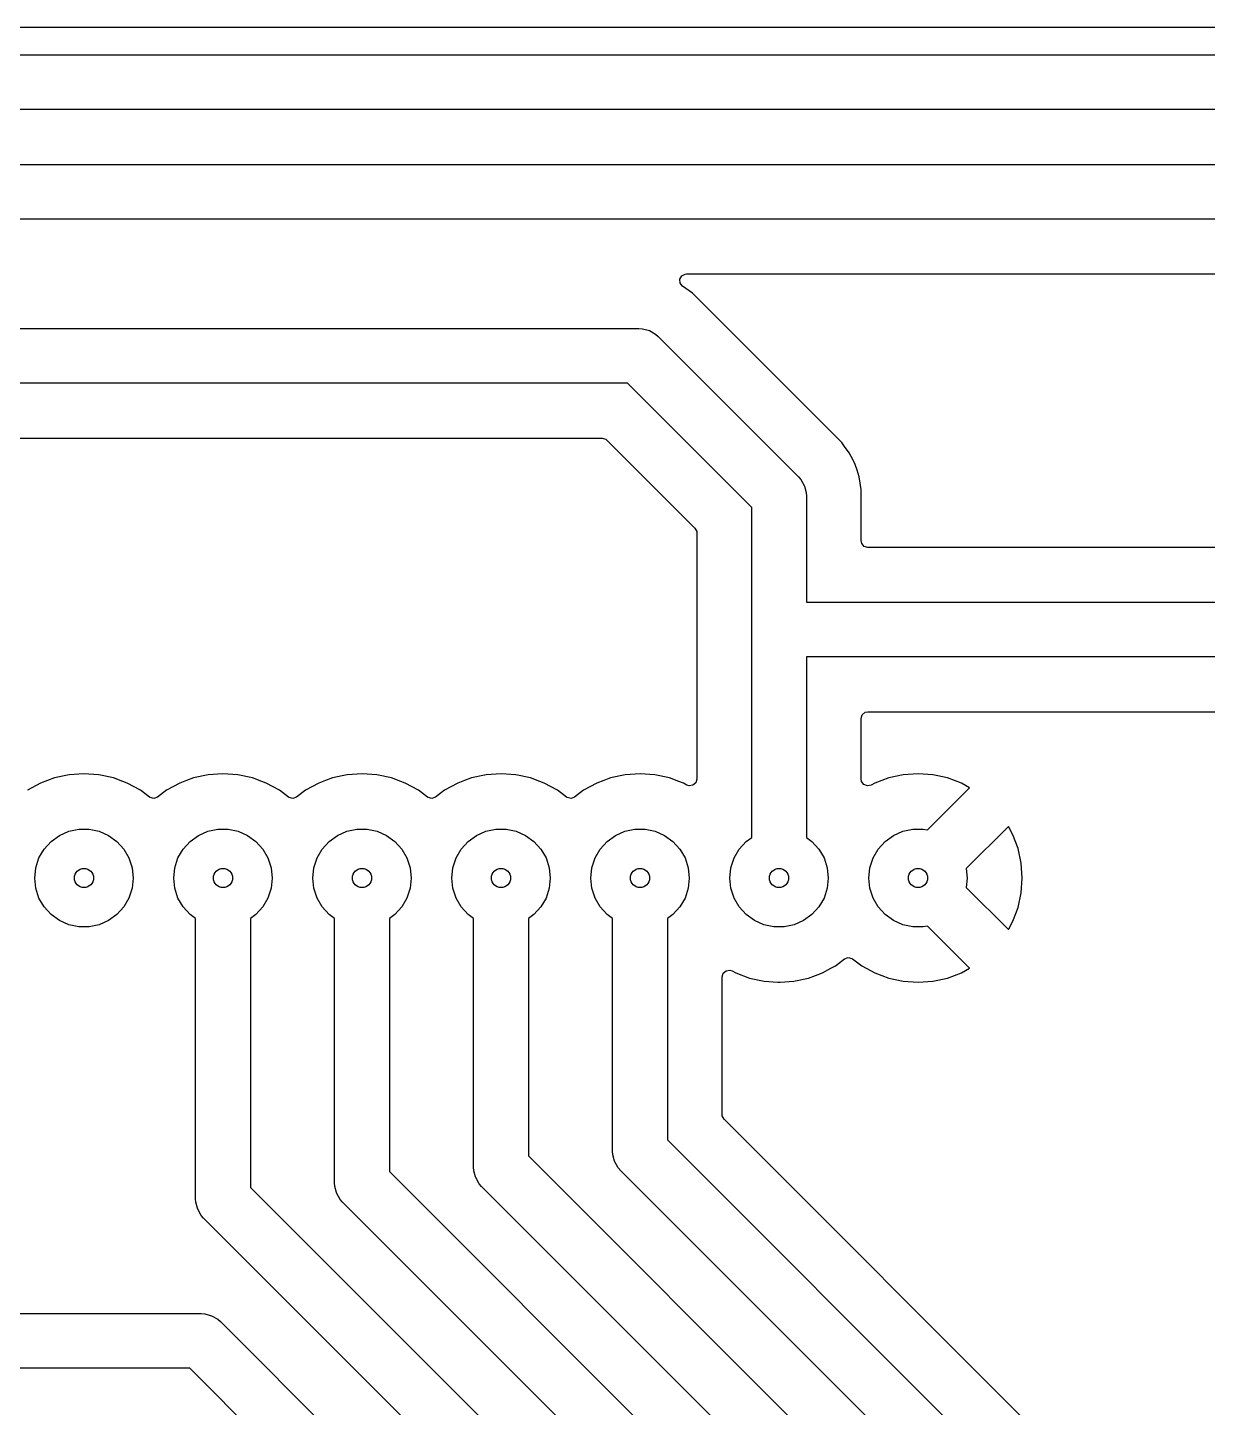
# Model space of a CAD drawing. Extents: x 50 to 210, y -150 to -70.
# Drawn here: x 93.83 to 115.39, y -95.21 to -70 of the extents above; entities that cross this region are included whole.
import ezdxf

# ---------------------------------------------------------------- set-up
doc = ezdxf.new("R2010")
doc.units = 0
doc.layers.add('BLACK', color=7, linetype='CONTINUOUS')

msp = doc.modelspace()

# ---------------------------------------------------------------- linework, layer by layer
at = {"layer": 'BLACK', "linetype": 'CONTINUOUS'}
for p, q in [((210, -70), (50, -70)), ((56.106663, -70.5005), (203.893337, -70.5005)), ((149.118092, -71.4995), (67.118092, -71.4995)), ((67, -72.5), (149, -72.5)), ((148.792894, -73.5), (67.207106, -73.5)), ((105.749022, -74.599874), (105.781628, -74.538079)), ((105.755001, -74.669488), (105.749022, -74.599874)), ((105.781628, -74.538079), (105.842467, -74.503722)), ((105.842467, -74.503722), (105.870552, -74.5005)), ((105.870552, -74.5005), (142.489267, -74.5005)), ((105.797665, -74.724817), (105.755001, -74.669488)), ((105.97751, -74.855483), (105.797665, -74.724817)), ((105.977512, -74.855485), (105.97751, -74.855483)), ((108.704519, -77.582491), (105.977512, -74.855485)), ((77, -75.5), (105, -75.5)), ((105, -75.5), (105.065248, -75.504277)), ((105.065248, -75.504277), (105.065263, -75.504277)), ((105.065263, -75.504277), (105.191342, -75.53806)), ((105.191342, -75.53806), (105.304381, -75.603323)), ((105.304381, -75.603323), (105.304396, -75.603338)), ((105.304396, -75.603338), (105.353553, -75.646447)), ((105.353553, -75.646447), (107.913554, -78.206447)), ((104.792894, -76.5), (77.207106, -76.5)), ((107.06, -78.767106), (104.792894, -76.5)), ((82.234926, -77.5005), (104.327111, -77.5005)), ((104.327111, -77.5005), (104.39415, -77.520185)), ((104.39415, -77.520185), (104.414792, -77.536819)), ((104.414792, -77.536819), (106.023181, -79.145208)), ((108.704523, -77.582496), (108.704519, -77.582491)), ((108.756192, -77.653613), (108.704523, -77.582496)), ((108.843343, -77.773567), (108.756192, -77.653613)), ((108.911666, -77.907659), (108.843343, -77.773567)), ((108.950566, -77.984003), (108.911666, -77.907659)), ((108.950566, -77.984005), (108.950566, -77.984003)), ((108.950568, -77.984008), (108.950566, -77.984005)), ((108.984604, -78.08876), (108.950568, -77.984008)), ((109.023553, -78.208631), (108.984604, -78.08876)), ((107.913554, -78.206447), (107.956661, -78.255603)), ((107.956661, -78.255603), (107.956677, -78.255619)), ((107.956677, -78.255619), (108.02194, -78.368658)), ((108.02194, -78.368658), (108.024978, -78.379996)), ((108.024978, -78.379996), (108.055723, -78.494737)), ((109.0605, -78.441902), (109.023553, -78.208631)), ((108.055723, -78.494737), (108.055723, -78.494752)), ((108.055723, -78.494752), (108.06, -78.56)), ((108.06, -78.56), (108.06, -80.5)), ((109.0605, -79.3755), (109.0605, -78.441902)), ((107.06, -80.999998), (107.06, -78.767106)), ((106.023181, -79.145208), (106.056666, -79.206531)), ((106.056666, -79.206531), (106.0595, -79.232889)), ((106.0595, -79.232889), (106.0595, -83.733247)), ((109.071706, -79.427011), (109.0605, -79.3755)), ((109.117461, -79.479815), (109.071706, -79.427011)), ((109.1845, -79.4995), (109.117461, -79.479815)), ((136.624977, -79.4995), (109.1845, -79.4995)), ((108.06, -80.5), (137.138827, -80.5)), ((107.06, -81), (107.06, -80.999998)), ((107.06, -84.796904), (107.06, -81)), ((137.138827, -81.5), (108.06, -81.5)), ((108.06, -81.5), (108.06, -84.796904)), ((109.0605, -82.6245), (109.080185, -82.557461)), ((109.0605, -83.733818), (109.0605, -82.6245)), ((109.080185, -82.557461), (109.132989, -82.511706)), ((109.132989, -82.511706), (109.1845, -82.5005)), ((109.1845, -82.5005), (136.624977, -82.5005)), ((94.588832, -83.65404), (94.323206, -83.711823)), ((94.588839, -83.654039), (94.588832, -83.65404)), ((94.859999, -83.634645), (94.588839, -83.654039)), ((94.860001, -83.634645), (94.859999, -83.634645)), ((95.13116, -83.654039), (94.860001, -83.634645)), ((95.131167, -83.65404), (95.13116, -83.654039)), ((95.396793, -83.711823), (95.131167, -83.65404)), ((97.128832, -83.65404), (96.863206, -83.711823)), ((97.128839, -83.654039), (97.128832, -83.65404)), ((97.399999, -83.634645), (97.128839, -83.654039)), ((97.400001, -83.634645), (97.399999, -83.634645)), ((97.67116, -83.654039), (97.400001, -83.634645)), ((97.671167, -83.65404), (97.67116, -83.654039)), ((97.936793, -83.711823), (97.671167, -83.65404)), ((99.668832, -83.65404), (99.403206, -83.711823)), ((99.668839, -83.654039), (99.668832, -83.65404)), ((99.939999, -83.634645), (99.668839, -83.654039)), ((99.940001, -83.634645), (99.939999, -83.634645)), ((100.21116, -83.654039), (99.940001, -83.634645)), ((100.211167, -83.65404), (100.21116, -83.654039)), ((100.476793, -83.711823), (100.211167, -83.65404)), ((102.208832, -83.65404), (101.943206, -83.711823)), ((102.208839, -83.654039), (102.208832, -83.65404)), ((102.479999, -83.634645), (102.208839, -83.654039)), ((102.480001, -83.634645), (102.479999, -83.634645)), ((102.75116, -83.654039), (102.480001, -83.634645)), ((102.751167, -83.65404), (102.75116, -83.654039)), ((103.016793, -83.711823), (102.751167, -83.65404)), ((104.748832, -83.65404), (104.483206, -83.711823)), ((104.748839, -83.654039), (104.748832, -83.65404)), ((105.019999, -83.634645), (104.748839, -83.654039)), ((105.020001, -83.634645), (105.019999, -83.634645)), ((105.29116, -83.654039), (105.020001, -83.634645)), ((105.291167, -83.65404), (105.29116, -83.654039)), ((105.556793, -83.711823), (105.291167, -83.65404)), ((109.828902, -83.654537), (109.563345, -83.712305)), ((109.828909, -83.654536), (109.828902, -83.654537)), ((110.099999, -83.635147), (109.828909, -83.654536)), ((110.100001, -83.635147), (110.099999, -83.635147)), ((110.37109, -83.654536), (110.100001, -83.635147)), ((110.371097, -83.654537), (110.37109, -83.654536)), ((110.636654, -83.712305), (110.371097, -83.654537)), ((93.829892, -83.937109), (93.829884, -83.937114)), ((94.06848, -83.80683), (93.829892, -83.937109)), ((94.195843, -83.759326), (94.06848, -83.80683)), ((94.323199, -83.711825), (94.195843, -83.759326)), ((94.323202, -83.711824), (94.323199, -83.711825)), ((94.323206, -83.711823), (94.323202, -83.711824)), ((95.396794, -83.711823), (95.396793, -83.711823)), ((95.396801, -83.711825), (95.396794, -83.711823)), ((95.571946, -83.777151), (95.396801, -83.711825)), ((95.651519, -83.80683), (95.571946, -83.777151)), ((95.890107, -83.937109), (95.651518, -83.80683)), ((95.651518, -83.80683), (95.651519, -83.80683)), ((95.890115, -83.937114), (95.890107, -83.937109)), ((96.05569, -84.061062), (95.890115, -83.937114)), ((96.369884, -83.937114), (96.20431, -84.061062)), ((96.369892, -83.937109), (96.369884, -83.937114)), ((96.60848, -83.80683), (96.369892, -83.937109)), ((96.735843, -83.759326), (96.60848, -83.80683)), ((96.863199, -83.711825), (96.735843, -83.759326)), ((96.863202, -83.711824), (96.863199, -83.711825)), ((96.863206, -83.711823), (96.863202, -83.711824)), ((97.936794, -83.711823), (97.936793, -83.711823)), ((97.936801, -83.711825), (97.936794, -83.711823)), ((98.111946, -83.777151), (97.936801, -83.711825)), ((98.191519, -83.80683), (98.111946, -83.777151)), ((98.430107, -83.937109), (98.191518, -83.80683)), ((98.191518, -83.80683), (98.191519, -83.80683)), ((98.430115, -83.937114), (98.430107, -83.937109)), ((98.59569, -84.061062), (98.430115, -83.937114)), ((98.909884, -83.937114), (98.74431, -84.061062)), ((98.909892, -83.937109), (98.909884, -83.937114)), ((99.14848, -83.80683), (98.909892, -83.937109)), ((99.275843, -83.759326), (99.14848, -83.80683)), ((99.403199, -83.711825), (99.275843, -83.759326)), ((99.403202, -83.711824), (99.403199, -83.711825)), ((99.403206, -83.711823), (99.403202, -83.711824)), ((100.476794, -83.711823), (100.476793, -83.711823)), ((100.476801, -83.711825), (100.476794, -83.711823)), ((100.651946, -83.777151), (100.476801, -83.711825)), ((100.731519, -83.80683), (100.651946, -83.777151)), ((100.970107, -83.937109), (100.731518, -83.80683)), ((100.731518, -83.80683), (100.731519, -83.80683)), ((100.970115, -83.937114), (100.970107, -83.937109)), ((101.13569, -84.061062), (100.970115, -83.937114)), ((101.449884, -83.937114), (101.28431, -84.061062)), ((101.449892, -83.937109), (101.449884, -83.937114)), ((101.68848, -83.80683), (101.449892, -83.937109)), ((101.815843, -83.759326), (101.68848, -83.80683)), ((101.943199, -83.711825), (101.815843, -83.759326)), ((101.943202, -83.711824), (101.943199, -83.711825)), ((101.943206, -83.711823), (101.943202, -83.711824)), ((103.016794, -83.711823), (103.016793, -83.711823)), ((103.016801, -83.711825), (103.016794, -83.711823)), ((103.191946, -83.777151), (103.016801, -83.711825)), ((103.271519, -83.80683), (103.191946, -83.777151)), ((103.510107, -83.937109), (103.271518, -83.80683)), ((103.271518, -83.80683), (103.271519, -83.80683)), ((103.510115, -83.937114), (103.510107, -83.937109)), ((103.67569, -84.061062), (103.510115, -83.937114)), ((103.989884, -83.937114), (103.82431, -84.061062)), ((103.989892, -83.937109), (103.989884, -83.937114)), ((104.22848, -83.80683), (103.989892, -83.937109)), ((104.355843, -83.759326), (104.22848, -83.80683)), ((104.483199, -83.711825), (104.355843, -83.759326)), ((104.483202, -83.711824), (104.483199, -83.711825)), ((104.483206, -83.711823), (104.483202, -83.711824)), ((105.556794, -83.711823), (105.556793, -83.711823)), ((105.556801, -83.711825), (105.556794, -83.711823)), ((105.731946, -83.777151), (105.556801, -83.711825)), ((105.811516, -83.806829), (105.731946, -83.777151)), ((105.876074, -83.84208), (105.811516, -83.806829)), ((105.917853, -83.855985), (105.876074, -83.84208)), ((105.987011, -83.846041), (105.917853, -83.855985)), ((106.039815, -83.800286), (105.987011, -83.846041)), ((106.0595, -83.733247), (106.039815, -83.800286)), ((109.068318, -83.777151), (109.0605, -83.733818)), ((109.110189, -83.833085), (109.068318, -83.777151)), ((109.175653, -83.857502), (109.110189, -83.833085)), ((109.243926, -83.842651), (109.175653, -83.857502)), ((109.308693, -83.807285), (109.243926, -83.842651)), ((109.563345, -83.712305), (109.308693, -83.807285)), ((110.271504, -84.661388), (111.042854, -83.890037)), ((110.891306, -83.807285), (110.636654, -83.712305)), ((110.891311, -83.807287), (110.891306, -83.807285)), ((111.042854, -83.890036), (110.891311, -83.807287)), ((111.042854, -83.890037), (111.042854, -83.890036)), ((96.070573, -84.070627), (96.05569, -84.061062)), ((96.138846, -84.085479), (96.070573, -84.070627)), ((96.20431, -84.061062), (96.138846, -84.085479)), ((98.610573, -84.070627), (98.59569, -84.061062)), ((98.678846, -84.085479), (98.610573, -84.070627)), ((98.74431, -84.061062), (98.678846, -84.085479)), ((101.150573, -84.070627), (101.13569, -84.061062)), ((101.218846, -84.085479), (101.150573, -84.070627)), ((101.28431, -84.061062), (101.218846, -84.085479)), ((103.690573, -84.070627), (103.67569, -84.061062)), ((103.758846, -84.085479), (103.690573, -84.070627)), ((103.82431, -84.061062), (103.758846, -84.085479)), ((94.41, -84.760577), (94.581885, -84.684049)), ((94.581885, -84.684049), (94.765924, -84.64493)), ((94.765924, -84.64493), (94.954076, -84.64493)), ((94.954076, -84.64493), (95.138115, -84.684049)), ((95.138115, -84.684049), (95.31, -84.760577)), ((96.95, -84.760577), (97.121885, -84.684049)), ((97.121885, -84.684049), (97.305924, -84.64493)), ((97.305924, -84.64493), (97.494076, -84.64493)), ((97.494076, -84.64493), (97.678115, -84.684049)), ((97.678115, -84.684049), (97.85, -84.760577)), ((99.49, -84.760577), (99.661885, -84.684049)), ((99.661885, -84.684049), (99.845924, -84.64493)), ((99.845924, -84.64493), (100.034076, -84.64493)), ((100.034076, -84.64493), (100.218115, -84.684049)), ((100.218115, -84.684049), (100.39, -84.760577)), ((102.03, -84.760577), (102.201885, -84.684049)), ((102.201885, -84.684049), (102.385924, -84.64493)), ((102.385924, -84.64493), (102.574076, -84.64493)), ((102.574076, -84.64493), (102.758115, -84.684049)), ((102.758115, -84.684049), (102.93, -84.760577)), ((104.57, -84.760577), (104.741885, -84.684049)), ((104.741885, -84.684049), (104.925924, -84.64493)), ((104.925924, -84.64493), (105.114076, -84.64493)), ((105.114076, -84.64493), (105.298115, -84.684049)), ((105.298115, -84.684049), (105.47, -84.760577)), ((109.65, -84.760577), (109.821885, -84.684049)), ((109.821885, -84.684049), (110.005924, -84.64493)), ((110.005924, -84.64493), (110.194076, -84.64493)), ((110.194076, -84.64493), (110.271504, -84.661388)), ((111.749961, -84.597144), (110.981654, -85.365451)), ((111.832712, -84.748689), (111.749961, -84.597144)), ((94.131885, -85.010993), (94.257782, -84.87117)), ((94.257782, -84.87117), (94.41, -84.760577)), ((95.31, -84.760577), (95.462218, -84.87117)), ((95.462218, -84.87117), (95.588115, -85.010993)), ((96.671885, -85.010993), (96.797782, -84.87117)), ((96.797782, -84.87117), (96.95, -84.760577)), ((97.85, -84.760577), (98.002218, -84.87117)), ((98.002218, -84.87117), (98.128115, -85.010993)), ((99.211885, -85.010993), (99.337782, -84.87117)), ((99.337782, -84.87117), (99.49, -84.760577)), ((100.39, -84.760577), (100.542218, -84.87117)), ((100.542218, -84.87117), (100.668115, -85.010993)), ((101.751885, -85.010993), (101.877782, -84.87117)), ((101.877782, -84.87117), (102.03, -84.760577)), ((102.93, -84.760577), (103.082218, -84.87117)), ((103.082218, -84.87117), (103.208115, -85.010993)), ((104.291885, -85.010993), (104.417782, -84.87117)), ((104.417782, -84.87117), (104.57, -84.760577)), ((105.47, -84.760577), (105.622218, -84.87117)), ((105.622218, -84.87117), (105.748115, -85.010993)), ((106.831885, -85.010993), (106.957782, -84.87117)), ((106.957782, -84.87117), (107.06, -84.796904)), ((108.06, -84.796904), (108.162218, -84.87117)), ((108.162218, -84.87117), (108.288115, -85.010993)), ((109.371885, -85.010993), (109.497782, -84.87117)), ((109.497782, -84.87117), (109.65, -84.760577)), ((111.832714, -84.748693), (111.832712, -84.748689)), ((111.927694, -85.003345), (111.832714, -84.748693)), ((93.979667, -85.352879), (94.037809, -85.173937)), ((94.037809, -85.173937), (94.131885, -85.010993)), ((95.588115, -85.010993), (95.682191, -85.173937)), ((95.682191, -85.173937), (95.740333, -85.352879)), ((96.519667, -85.352879), (96.577809, -85.173937)), ((96.577809, -85.173937), (96.671885, -85.010993)), ((98.128115, -85.010993), (98.222191, -85.173937)), ((98.222191, -85.173937), (98.280333, -85.352879)), ((99.059667, -85.352879), (99.117809, -85.173937)), ((99.117809, -85.173937), (99.211885, -85.010993)), ((100.668115, -85.010993), (100.762191, -85.173937)), ((100.762191, -85.173937), (100.820333, -85.352879)), ((101.599667, -85.352879), (101.657809, -85.173937)), ((101.657809, -85.173937), (101.751885, -85.010993)), ((103.208115, -85.010993), (103.302191, -85.173937)), ((103.302191, -85.173937), (103.360333, -85.352879)), ((104.139667, -85.352879), (104.197809, -85.173937)), ((104.197809, -85.173937), (104.291885, -85.010993)), ((105.748115, -85.010993), (105.842191, -85.173937)), ((105.842191, -85.173937), (105.900333, -85.352879)), ((106.679667, -85.352879), (106.737809, -85.173937)), ((106.737809, -85.173937), (106.831885, -85.010993)), ((108.288115, -85.010993), (108.382191, -85.173937)), ((108.382191, -85.173937), (108.440333, -85.352879)), ((109.219667, -85.352879), (109.277809, -85.173937)), ((109.277809, -85.173937), (109.371885, -85.010993)), ((111.985462, -85.268902), (111.927694, -85.003345)), ((93.96, -85.54), (93.979667, -85.352879)), ((95.740333, -85.352879), (95.76, -85.54)), ((96.5, -85.54), (96.519667, -85.352879)), ((98.280333, -85.352879), (98.3, -85.54)), ((99.04, -85.54), (99.059667, -85.352879)), ((100.820333, -85.352879), (100.84, -85.54)), ((101.58, -85.54), (101.599667, -85.352879)), ((103.360333, -85.352879), (103.38, -85.54)), ((104.12, -85.54), (104.139667, -85.352879)), ((105.900333, -85.352879), (105.92, -85.54)), ((106.66, -85.54), (106.679667, -85.352879)), ((108.440333, -85.352879), (108.46, -85.54)), ((109.2, -85.54), (109.219667, -85.352879)), ((110.981654, -85.365451), (111, -85.54)), ((111.985463, -85.268909), (111.985462, -85.268902)), ((112.004853, -85.539998), (111.985463, -85.268909)), ((93.979667, -85.727121), (93.96, -85.54)), ((94.037809, -85.906063), (93.979667, -85.727121)), ((95.740333, -85.727121), (95.682191, -85.906063)), ((95.76, -85.54), (95.740333, -85.727121)), ((96.519667, -85.727121), (96.5, -85.54)), ((96.577809, -85.906063), (96.519667, -85.727121)), ((98.280333, -85.727121), (98.222191, -85.906063)), ((98.3, -85.54), (98.280333, -85.727121)), ((99.059667, -85.727121), (99.04, -85.54)), ((99.117809, -85.906063), (99.059667, -85.727121)), ((100.820333, -85.727121), (100.762191, -85.906063)), ((100.84, -85.54), (100.820333, -85.727121)), ((101.599667, -85.727121), (101.58, -85.54)), ((101.657809, -85.906063), (101.599667, -85.727121)), ((103.360333, -85.727121), (103.302191, -85.906063)), ((103.38, -85.54), (103.360333, -85.727121)), ((104.139667, -85.727121), (104.12, -85.54)), ((104.197809, -85.906063), (104.139667, -85.727121)), ((105.900333, -85.727121), (105.842191, -85.906063)), ((105.92, -85.54), (105.900333, -85.727121)), ((106.679667, -85.727121), (106.66, -85.54)), ((106.737809, -85.906063), (106.679667, -85.727121)), ((108.440333, -85.727121), (108.382191, -85.906063)), ((108.46, -85.54), (108.440333, -85.727121)), ((109.219667, -85.727121), (109.2, -85.54)), ((109.277809, -85.906063), (109.219667, -85.727121)), ((111, -85.54), (110.981654, -85.714547)), ((110.981654, -85.714547), (111.749961, -86.482854)), ((111.985463, -85.81109), (112.004853, -85.540001)), ((112.004853, -85.540001), (112.004853, -85.539998)), ((94.131885, -86.069007), (94.037809, -85.906063)), ((95.682191, -85.906063), (95.588115, -86.069007)), ((96.671885, -86.069007), (96.577809, -85.906063)), ((98.222191, -85.906063), (98.128115, -86.069007)), ((99.211885, -86.069007), (99.117809, -85.906063)), ((100.762191, -85.906063), (100.668115, -86.069007)), ((101.751885, -86.069007), (101.657809, -85.906063)), ((103.302191, -85.906063), (103.208115, -86.069007)), ((104.291885, -86.069007), (104.197809, -85.906063)), ((105.842191, -85.906063), (105.748115, -86.069007)), ((106.831885, -86.069007), (106.737809, -85.906063)), ((108.382191, -85.906063), (108.288115, -86.069007)), ((109.371885, -86.069007), (109.277809, -85.906063)), ((111.927694, -86.076654), (111.985462, -85.811097)), ((111.985462, -85.811097), (111.985463, -85.81109)), ((94.257782, -86.20883), (94.131885, -86.069007)), ((94.41, -86.319423), (94.257782, -86.20883)), ((95.462218, -86.20883), (95.31, -86.319423)), ((95.588115, -86.069007), (95.462218, -86.20883)), ((96.797782, -86.20883), (96.671885, -86.069007)), ((96.9, -86.283095), (96.797782, -86.20883)), ((98.002218, -86.20883), (97.9, -86.283095)), ((98.128115, -86.069007), (98.002218, -86.20883)), ((99.337782, -86.20883), (99.211885, -86.069007)), ((99.44, -86.283095), (99.337782, -86.20883)), ((100.542218, -86.20883), (100.44, -86.283095)), ((100.668115, -86.069007), (100.542218, -86.20883)), ((101.877782, -86.20883), (101.751885, -86.069007)), ((101.98, -86.283095), (101.877782, -86.20883)), ((103.082218, -86.20883), (102.98, -86.283095)), ((103.208115, -86.069007), (103.082218, -86.20883)), ((104.417782, -86.20883), (104.291885, -86.069007)), ((104.52, -86.283095), (104.417782, -86.20883)), ((105.622218, -86.20883), (105.52, -86.283095)), ((105.748115, -86.069007), (105.622218, -86.20883)), ((106.957782, -86.20883), (106.831885, -86.069007)), ((107.11, -86.319423), (106.957782, -86.20883)), ((108.162218, -86.20883), (108.01, -86.319423)), ((108.288115, -86.069007), (108.162218, -86.20883)), ((109.497782, -86.20883), (109.371885, -86.069007)), ((109.65, -86.319423), (109.497782, -86.20883)), ((111.832714, -86.331306), (111.927694, -86.076654)), ((94.581885, -86.395951), (94.41, -86.319423)), ((94.765924, -86.43507), (94.581885, -86.395951)), ((94.954076, -86.43507), (94.765924, -86.43507)), ((95.138115, -86.395951), (94.954076, -86.43507)), ((95.31, -86.319423), (95.138115, -86.395951)), ((96.9, -91.4), (96.9, -86.283095)), ((97.9, -86.283095), (97.9, -91.192893)), ((99.44, -91.111572), (99.44, -86.283095)), ((100.44, -86.283095), (100.44, -90.904465)), ((101.98, -90.823144), (101.98, -86.283095)), ((102.98, -86.283095), (102.98, -90.616037)), ((104.52, -90.534716), (104.52, -86.283095)), ((105.52, -86.283095), (105.52, -90.327609)), ((107.281885, -86.395951), (107.11, -86.319423)), ((107.465924, -86.43507), (107.281885, -86.395951)), ((107.654076, -86.43507), (107.465924, -86.43507)), ((107.838115, -86.395951), (107.654076, -86.43507)), ((108.01, -86.319423), (107.838115, -86.395951)), ((109.821885, -86.395951), (109.65, -86.319423)), ((110.005924, -86.43507), (109.821885, -86.395951)), ((110.194076, -86.43507), (110.005924, -86.43507)), ((110.271504, -86.418611), (110.194076, -86.43507)), ((111.042854, -87.189961), (110.271504, -86.418611)), ((111.749961, -86.482854), (111.749962, -86.482854)), ((111.749962, -86.482854), (111.832712, -86.33131)), ((111.832712, -86.33131), (111.832714, -86.331306)), ((106.540185, -87.279713), (106.592989, -87.233958)), ((106.592989, -87.233958), (106.662147, -87.224014)), ((106.662147, -87.224014), (106.703927, -87.23792)), ((106.703927, -87.23792), (106.768481, -87.273169)), ((108.351519, -87.273169), (108.503903, -87.189961)), ((108.503903, -87.189961), (108.590113, -87.142887)), ((108.590113, -87.142887), (108.756109, -87.018622)), ((108.756109, -87.018622), (108.82157, -86.994207)), ((108.82157, -86.994207), (108.889843, -87.009058)), ((108.889843, -87.009058), (108.904727, -87.018624)), ((108.904727, -87.018624), (109.070156, -87.142462)), ((109.070156, -87.142462), (109.070164, -87.142467)), ((109.070164, -87.142467), (109.308689, -87.272712)), ((110.89131, -87.272712), (111.042854, -87.189962)), ((111.042854, -87.189962), (111.042854, -87.189961)), ((106.5205, -87.346752), (106.540185, -87.279713)), ((106.5205, -89.861826), (106.5205, -87.346752)), ((106.768481, -87.273169), (106.76848, -87.273169)), ((106.76848, -87.273169), (106.768484, -87.27317)), ((106.768484, -87.27317), (106.768487, -87.273172)), ((106.768487, -87.273172), (107.023199, -87.368175)), ((107.023199, -87.368175), (107.28884, -87.425961)), ((107.28884, -87.425961), (107.540605, -87.443967)), ((107.540605, -87.443967), (107.559999, -87.445355)), ((107.559999, -87.445355), (107.56, -87.445355)), ((107.56, -87.445355), (107.560001, -87.445355)), ((107.560001, -87.445355), (107.5781, -87.44406)), ((107.5781, -87.44406), (107.83116, -87.425961)), ((107.83116, -87.425961), (108.096801, -87.368175)), ((108.096801, -87.368175), (108.351513, -87.273172)), ((108.351513, -87.273172), (108.351517, -87.273169)), ((108.351517, -87.273169), (108.351519, -87.273169)), ((109.308689, -87.272712), (109.308693, -87.272714)), ((109.308693, -87.272714), (109.563345, -87.367694)), ((109.563345, -87.367694), (109.828902, -87.425462)), ((109.828902, -87.425462), (109.828909, -87.425463)), ((109.828909, -87.425463), (110.099999, -87.444853)), ((110.099999, -87.444853), (110.100001, -87.444853)), ((110.100001, -87.444853), (110.37109, -87.425463)), ((110.37109, -87.425463), (110.371097, -87.425462)), ((110.371097, -87.425462), (110.636654, -87.367694)), ((110.636654, -87.367694), (110.891306, -87.272714)), ((110.891306, -87.272714), (110.89131, -87.272712)), ((106.523334, -89.888184), (106.5205, -89.861826)), ((106.556819, -89.949507), (106.523334, -89.888184)), ((114.844521, -98.237209), (106.556819, -89.949507)), ((105.52, -90.327609), (114.053554, -98.861163)), ((102.98, -90.616037), (111.513554, -99.149591)), ((104.524277, -90.599963), (104.52, -90.534716)), ((104.524277, -90.599979), (104.524277, -90.599963)), ((104.554968, -90.714519), (104.524277, -90.599979)), ((104.55806, -90.726058), (104.554968, -90.714519)), ((104.623323, -90.839097), (104.55806, -90.726058)), ((100.44, -90.904465), (108.973554, -99.438019)), ((101.984277, -90.888391), (101.98, -90.823144)), ((101.984277, -90.888407), (101.984277, -90.888391)), ((102.015069, -91.003324), (101.984277, -90.888407)), ((102.01806, -91.014486), (102.015069, -91.003324)), ((102.083323, -91.127525), (102.01806, -91.014486)), ((104.623338, -90.839112), (104.623323, -90.839097)), ((104.666447, -90.888269), (104.623338, -90.839112)), ((113.2, -99.421822), (104.666447, -90.888269)), ((97.9, -91.192893), (106.433554, -99.726447)), ((99.444277, -91.176819), (99.44, -91.111572)), ((99.444277, -91.176835), (99.444277, -91.176819)), ((99.474015, -91.287819), (99.444277, -91.176835)), ((102.083338, -91.12754), (102.083323, -91.127525)), ((102.126447, -91.176697), (102.083338, -91.12754)), ((110.66, -99.71025), (102.126447, -91.176697)), ((96.904277, -91.465247), (96.9, -91.4)), ((96.904277, -91.465263), (96.904277, -91.465247)), ((96.933389, -91.573908), (96.904277, -91.465263)), ((99.47806, -91.302914), (99.474015, -91.287819)), ((99.543323, -91.415953), (99.47806, -91.302914)), ((99.543338, -91.415968), (99.543323, -91.415953)), ((99.586447, -91.465125), (99.543338, -91.415968)), ((108.12, -99.998678), (99.586447, -91.465125)), ((96.93806, -91.591342), (96.933389, -91.573908)), ((97.003323, -91.704381), (96.93806, -91.591342)), ((97.003338, -91.704396), (97.003323, -91.704381)), ((97.046447, -91.753553), (97.003338, -91.704396)), ((105.58, -100.287106), (97.046447, -91.753553)), ((87.207107, -93.5), (97, -93.5)), ((97, -93.5), (97.065248, -93.504277)), ((97.065248, -93.504277), (97.065263, -93.504277)), ((97.065263, -93.504277), (97.191342, -93.53806)), ((97.191342, -93.53806), (97.304381, -93.603323)), ((97.304381, -93.603323), (97.304396, -93.603338)), ((97.304396, -93.603338), (97.353553, -93.646447)), ((97.353553, -93.646447), (103.893554, -100.186447)), ((96.792894, -94.5), (87, -94.5)), ((103.04, -100.747106), (96.792894, -94.5))]:
    msp.add_line(p, q, dxfattribs=at)
at = {"layer": 'BLACK'}
for centre in [(94.86, -85.54), (94.86, -85.54), (97.4, -85.54), (97.4, -85.54), (99.94, -85.54), (99.94, -85.54), (102.48, -85.54), (102.48, -85.54), (105.02, -85.54), (105.02, -85.54), (107.56, -85.54), (107.56, -85.54), (110.1, -85.54), (110.1, -85.54)]:
    msp.add_circle(centre, 0.175, dxfattribs=at)

doc.saveas('drawing.dxf')
